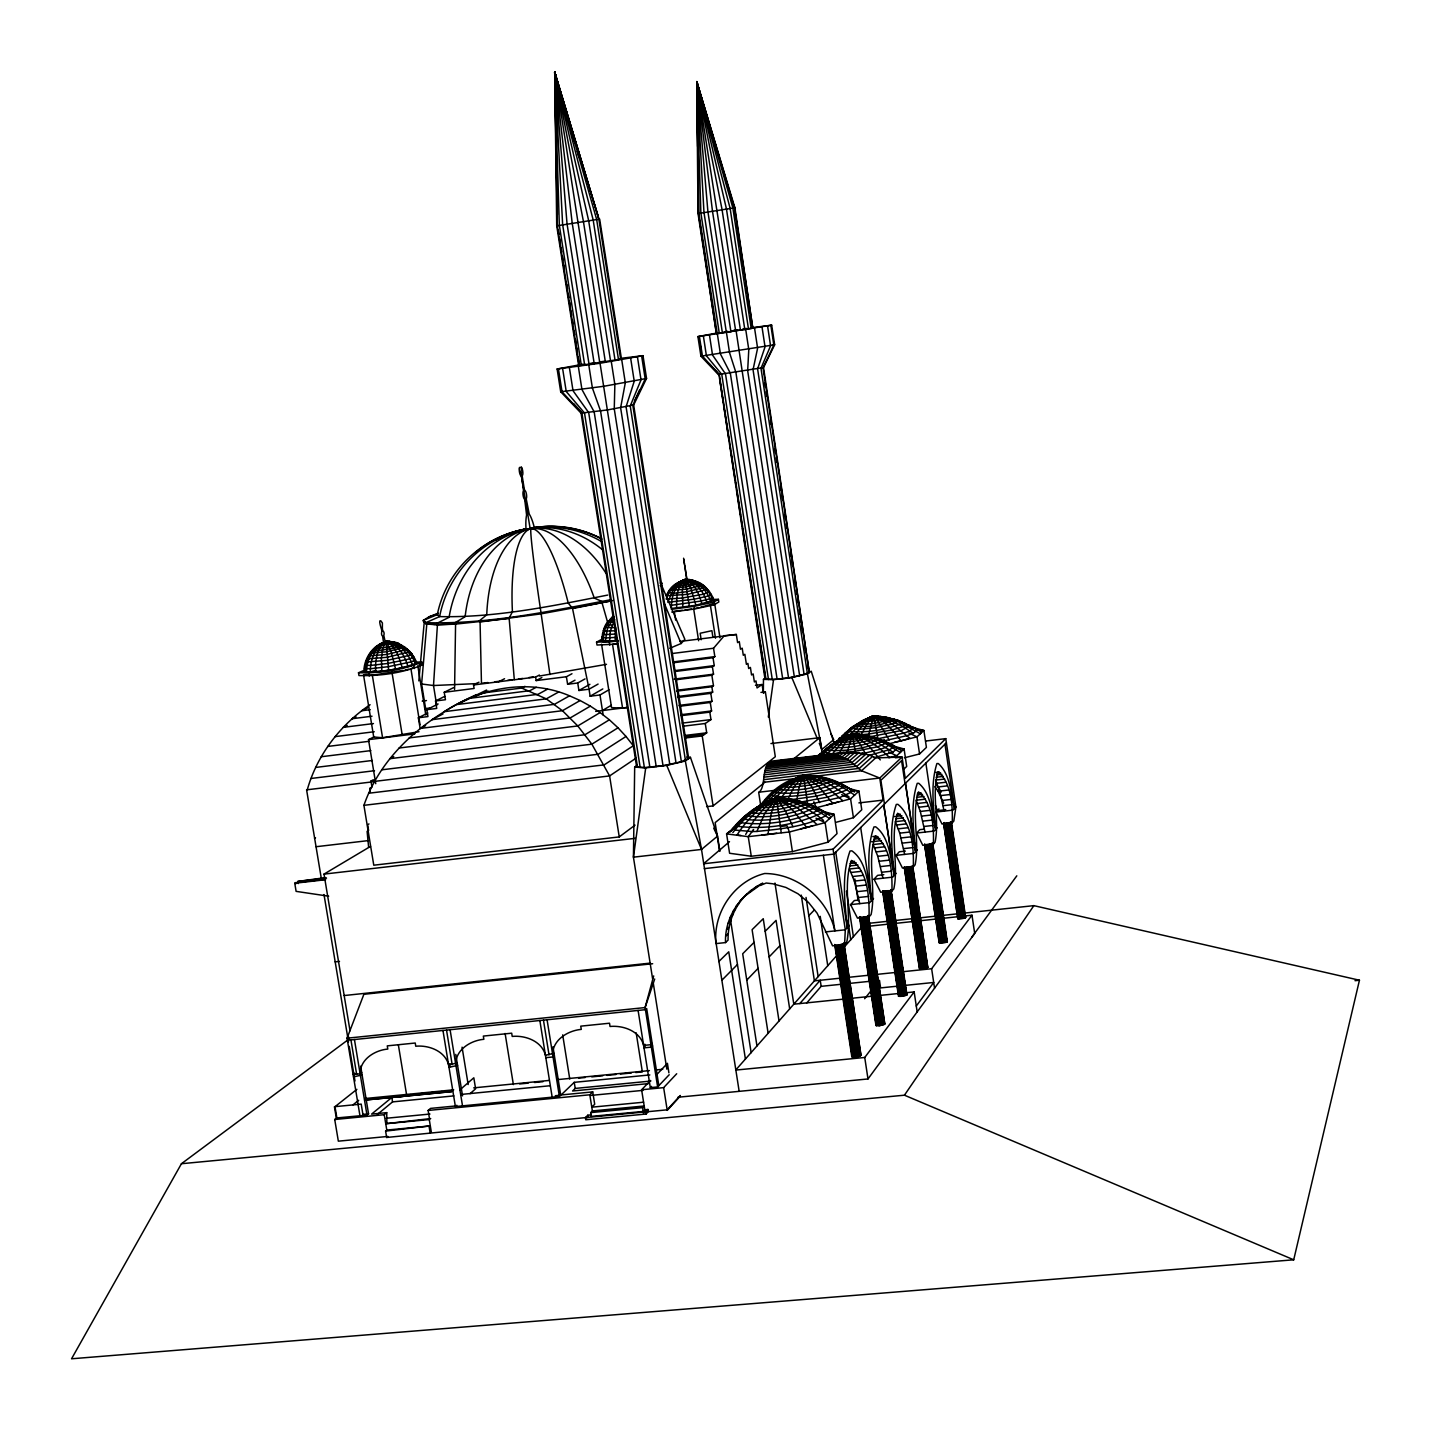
<?xml version="1.0" encoding="UTF-8"?>
<svg xmlns="http://www.w3.org/2000/svg" width="1431" height="1431" viewBox="0 0 1431 1431"><rect width="100%" height="100%" fill="white"/><g stroke="black" fill="none" stroke-linecap="round" stroke-linejoin="round"><path stroke-width="1.5" d="M609.552 641.249L610.322 631.196L614.686 619.444C604.758 618.013 602.469 632.985 601.664 640.587L615.151 640.802L615.634 627.637L604.597 627.529L613.04 616.403L610.214 619.14L612.218 618.12L610.393 620.535L608.05 621.734L613.273 622.109M370.396 672.069C369.967 660.21 374.833 646.812 386.102 641.392C399.625 640.855 412.414 650.336 416.654 663.054C400.269 669.368 381.916 671.89 364.368 671.855L363.957 671.246C363.707 656.006 377.838 638.011 394.205 642.304M763.349 692.604L763.474 679.367L765.46 678.026L764.959 678.777C779.627 680.566 795.368 677.31 809.32 672.516L763.528 367.552L774.654 344.764L771.685 325.177L751.919 327.663M621.34 358.269L643.002 355.675L646.544 378.464L633.647 404.973L688.615 758.126L681.389 761.775L663.018 765.692L644.379 767.553L637.493 767.034L636.545 766.265L637.367 765.227L634.684 767.07L633.432 857.169L652.572 978.625M823.362 855.273L834.881 930.901C827.923 898.847 797.639 873.679 764.709 873.5C734.192 881.102 712.888 912.477 715.983 943.601L725.517 942.582C724.569 917.539 740.507 893.981 762.705 883.177L744.496 896.325M747 893.981C734.55 905.823 727.717 922.995 728.075 940.113L725.517 942.582M605.259 641.356L607.549 628.12L614.31 617.083M366.569 672.123C366.318 659.28 373.831 646.079 386.102 641.392L399.088 644.057L409.892 651.713L386.96 657.312L367.123 658.886L375.226 647.474L382.417 644.254M354.691 1073.268L353.099 1074.502L360.129 1073.787C359.968 1059.369 374.815 1050.211 387.801 1049.066L387.264 1045.864L415.24 1043.02L415.759 1046.222C428.889 1044.988 445.077 1050.998 448.601 1064.932L457.187 1063M455.72 1064.235C455.648 1049.621 470.727 1040.462 483.857 1039.3L483.338 1036.08L511.69 1033.182L512.209 1036.42C525.463 1035.168 541.884 1041.142 545.426 1055.255L553.994 1053.305M760.237 885.485L766.175 883.034L772.847 883.786L785.887 887.435L797.979 893.767L808.551 902.496L817.137 913.228L832.592 945.837L844.558 944.585L845.31 929.792L833.057 849.173L883.088 800.108L879.761 778.035L902.031 757.035L905.233 778.392L945.766 738.646L955.908 806.941L953.833 821.054L952.241 822.861L942.009 824.006L936.017 812.057L938.951 808.873M837.94 740.775L834.255 743.852L851.928 727.109L863.483 720.133L873.93 715.768L872.713 716.788M364.368 671.855L367.123 658.886L374.797 648.118L386.102 641.392L392.72 642.054L380.002 644.039L386.102 641.392L395.958 642.895L377.194 645.81M552.652 1054.522C552.652 1039.747 568 1030.588 581.272 1029.39L580.753 1026.152L609.517 1023.219L610.035 1026.474C623.397 1025.204 640.068 1031.143 643.628 1045.417L650.962 1044.684L652.178 1043.485M858.6 900.081L854.343 900.546L850.569 904.642L857.491 918.13L869.046 916.895C869.404 898.775 868.259 870.96 851.427 860.442C842.251 886.952 852.196 915.285 846.758 942.081L844.558 944.585M602.576 641.142L605.349 627.959L612.629 616.779M615.026 634.058L605.814 634.613L602.451 633.915L603.292 633.146L601.664 640.587M883.786 874.663L877.597 875.361L874.055 879.189L880.727 892.264L891.924 891.03C892.336 873.339 891.191 846.83 875.307 836.044C866.721 861.587 876.362 888.776 871.103 914.57L869.046 916.895M905.358 851.105L899.348 851.767L896.039 855.362L902.46 868.045L913.318 866.846C913.783 849.567 912.62 824.238 897.613 813.237C889.599 837.886 898.918 864.02 893.838 888.866L891.924 891.03M924.14 829.175L919.757 829.658L916.663 833.039L922.852 845.345L933.388 844.165C933.906 827.261 932.708 803.041 918.505 791.88C910.992 815.688 920.026 840.856 915.125 864.807L913.318 866.846M952.241 822.861C952.813 806.315 951.579 783.097 938.128 771.828C931.062 794.867 939.827 819.122 935.069 842.251L933.388 844.165M671.407 605.295C671.801 595.403 675.682 584.331 684.984 579.555C697.72 579.287 709.955 588.069 713.836 600.197L695.895 605.259L671.407 608.461L671.407 605.295L701.083 601.02L709.794 598.838L712.692 597.264L711.672 596.852L713.193 600.895M759.181 792.184C767.052 785.476 760.058 760.594 774.278 761.882M425.866 710.134L421.608 684L426.832 623.791L424.309 621.519L418.818 680.888M415.366 663.912C411.377 651.409 399.374 641.678 386.102 641.392L388.642 669.994M761.775 834.935L767.946 834.416L771.273 813.005L776.729 797.818L775.28 799.035M796.334 802.684L799.249 786.728L803.632 775.119L802.254 776.264M690.44 757.339L685.342 760.988L666.757 765.37L645.703 767.892L633.432 857.169L701.512 849.442L717.539 836.133L690.44 757.339L686.701 757.088M768.322 717.038L773.527 679.689L791.79 677.418L807.442 673.876L811.216 671.175L834.38 744.031M917.665 729.649L894.554 719.417L873.679 715.786L866.989 723.997L861.194 734.765L868.832 734.031L873.679 715.786L897.487 719.99L917.665 729.649L913.282 733.37L907.182 735.606L882.784 741.133M841.16 753.422L847.045 752.867L852.482 733.87L851.23 734.926M943.566 823.219L957.786 918.63L965.728 917.36L963.439 917.021M957.786 918.63L958.698 917.897M924.533 844.308L939.183 942.814L947.376 941.491L945.032 941.115M349.003 1039.085L181.433 1163.725L71.55 1358.788L1293.713 1259.799L1359.45 980.235L1033.862 905.644L962.777 913.264M904.231 866.936L919.4 968.554L927.807 967.445L926.394 966.766M906.61 995.153L890.708 889.635L906.61 995.153L898.525 996.209L899.366 995.117M653.681 975.924L645.095 1007.567L657.634 1086.934L650.318 1087.649L638.101 1010.429M876.219 1024.703L879.385 1025.741L884.805 1023.845L868.42 915.661M852.125 1056.042C851.749 1058.546 859.584 1057.115 860.997 1055.184L843.968 943.244M927.449 967.714L912.245 866.256M654.7 979.019L645.095 1007.567L347.071 1038.19L359.968 1115.804M307.271 789.769C317.092 755.049 340.274 724.784 370.092 704.732M899.044 996.37L882.945 890.815L890.189 890.672L905.984 995.457M876.327 1025.651L859.834 916.591L861.856 917.504L867.293 916.484L883.678 1024.775M753.332 829.926L752.599 831.572L756.91 831.447L764.691 813.577L776.461 797.836C794.438 798.283 812.307 803.739 827.422 813.524M367.892 657.723L365.925 662.016L387.318 660.335L410.894 655.022L412.021 654.271L409.481 651.248L407.62 651.051L409.57 653.556L411.573 653.77L416.654 663.054M605.349 626.867L603.363 630.66L604.168 631.125L615.241 630.785M635.042 825.15L619.247 836.92L373.777 865.2L363.921 805.331C381.88 753.207 427.69 716.537 476.559 694.59M787.515 800.018L793.883 787.229L803.363 775.119C821.215 775.513 838.87 781.272 853.717 791.164M634.452 401.091L639.693 389.751M839.192 753.6L845.238 742.421L852.232 733.888C869.744 734.389 887.023 740.328 901.262 750.524L900.296 752.473L885.36 743.458L873.304 738.485L852.232 733.888L833.325 743.172L817.173 756.462M890.958 746.016L897.613 748.163L892.962 752.134L874.037 757.75M745.694 834.398L753.904 820.482L764.512 807.71L776.461 797.836L780.646 797.961M680.798 582.435C661.301 588.874 693.176 584.564 696.986 582.399C686.218 574.475 671.407 584.76 666.506 595.779L687.488 594.348L707.504 589.393C696.092 574.815 672.803 577.784 666.506 595.779M682.909 582.023L683.535 580.897L680.709 581.469L673.786 588.23L667.812 602.308L694.482 599.142L708.452 595.958L711.243 594.473L710.259 594.062M830.803 816.207L829.461 818.621C813.989 807.281 795.564 799.929 776.461 797.836C758.985 803.846 743.405 815.098 731.867 829.497M412.378 665.004C408.819 653.234 398.838 642.501 386.102 641.392C374.958 645.721 399.589 638.637 385.118 642.68L380.324 643.825M873.661 716.859L865.88 719.238L869.744 717.432L882.14 716.681L874.359 719.06L865.88 719.238L851.356 728.075L858.904 729.327L875.987 727.663L892.479 724.068L898.596 720.687L884.43 716.859L879.797 716.949L881.836 717.7M684.483 564.422L683.589 558.215M851.356 728.075L863.483 720.133L873.679 715.786L877.918 716.144L873.679 715.786L862.106 721.206L874.717 720.956L883.16 719.131L885.771 717.056M836.849 740.739L835.793 742.456L854.092 725.964M839.603 737.734L838.638 739.326L840.23 740.507M897.613 748.163L873.769 737.627L852.232 733.888L833.647 744.692L820.625 756.194L819.176 755.031L820.142 753.511M854.522 792.041C820.875 767.177 784.85 770.987 760.201 805.796L763.349 804.043M829.461 815.348C809.105 802.934 781.541 791.146 759.611 805.581L743.422 817.96L730.15 831.966M816.779 776.461L803.363 775.119L794.76 778.911L803.918 778.893L812.701 776.121L803.363 775.119L790.592 781.093L804.24 781.058L817.316 776.908L803.363 775.119L792.273 779.788L775.047 791.54L758.645 808.104M799.16 776.729C809.213 773.42 822.807 777.981 833.987 781.076L835.257 782.113L834.47 783.473C816.529 791.397 795.672 794.706 776.174 792.613L775.047 791.54L779.537 787.479L788.749 781.702L795.099 779.716M760.684 806.118C767.052 800.823 778.714 795.171 785.852 799.285C779.931 802.29 755.854 805.51 776.461 797.836L790.914 799.679L787.014 801.879L777.248 804.079L767.392 804.955L763.242 804.007L776.461 797.836L795.636 800.716L790.502 803.65L777.588 806.547L764.512 807.71L759.02 806.458L772.561 799.231L776.461 797.836L781.308 798.248M766.05 799.106L764.744 801.056L766.265 802.558L783.419 786.746L803.363 775.119C818.765 774.976 789.053 780.074 803.363 775.119C821.823 777.122 839.657 784.17 854.629 795.135M761.614 804.508L763.045 802.397M181.433 1163.725L904.446 1095.198L1033.862 905.644M819.176 755.031C829.461 746.356 840.677 735.731 854.629 735.087L863.555 724.158L873.679 715.786L898.096 721.653L920.33 733.763L921.188 731.939L915.679 728.397M846.168 736.965L835.221 742.152L822.396 752.062L832.395 753.904L841.714 742.582L852.232 733.888C881.442 735.248 851.356 740.399 842.179 740.095C835.972 737.663 860.943 731.581 854.629 735.087L852.232 733.888C833.092 740.543 854.915 737.591 859.995 735.57C863.716 733.173 840.373 734.765 858.618 735.015M773.33 799.965L768.036 797.729L775.817 791.164L772.525 792.989L771.47 794.563L772.74 795.779L781.791 796.817L791.933 784.582L803.363 775.119L827.744 783.079L848.994 796.817M972.06 936.858L1016.815 875.826M677.918 1097.237L867.991 1078.956L974.708 933.441L971.989 915.214L965.388 915.912M916.287 1006.029L933.71 982.471L904.947 985.404M867.991 1078.956L864.735 1057.473L914.159 991.916L907.558 992.595M934.568 988.177L931.635 968.733L971.989 915.214M753.618 829.551L748.252 836.652L751.275 856.239L792.416 851.624L828.102 842.161L837.028 833.629L834.094 814.328L823.397 811.502M675.45 584.993L669.726 590.359L686.647 589.178L702.782 585.207L700.349 584.868M732.851 832.627C744.138 817.602 759.271 805.492 776.461 797.836L783.812 798.856M864.646 998.731L871.39 990.359M389.894 642L386.102 641.392L382.9 647.653L381.397 658.117L381.827 670.96M774.314 798.82L789.053 784.456L803.363 775.119L823.737 784.582L842.716 800.609M672.194 653.52L713.532 648.243L724.247 635.74L736.339 634.47L737.591 642.626L739.29 641.589L740.453 649.245L742.206 648.154L743.297 655.291L744.853 654.289L746.41 664.36L747.894 663.394L748.681 668.545L750.399 667.418L751.561 674.985L753.153 673.929L754.387 681.979L755.979 680.906L757.053 687.953L762.097 684.501L763.421 693.194L765.37 691.853L775.316 756.731L713.085 805.903L706.592 806.655M806.583 1003.113L821.161 986.335L842.752 984.117M799.804 1003.578L820.231 980.253L821.161 986.335M835.776 956.623L735.677 1070.084L864.735 1057.473M843.682 947.68L861.945 926.966M849.263 925.392L845.31 929.792L825.383 931.921M873.518 898.453L869.833 902.55L850.569 904.642M896.164 873.304L892.711 877.131L874.055 879.189M917.36 849.764L914.123 853.341L896.039 855.362M937.233 827.69L934.193 831.053L916.663 833.039M955.908 806.941L953.064 810.107L936.017 812.057M669.78 648.279L681.12 643.521L684.894 639.371L661.301 584.599L660.156 585.619M945.605 809.499L944.138 811.127L939.63 791.057L935.641 780.092L944.621 779.054M591.271 1114.874L587.801 1115.214L585.422 1117.611L585.762 1119.757L646.079 1114.034L648.315 1111.637L667.15 1109.83L680.315 1095.466M667.24 1110.384L680.351 1096.039M827.1 753.726L838.977 742.51L852.232 733.888L875.2 741.186L892.962 752.134M585.422 1117.611L645.739 1111.851L647.975 1109.472L648.315 1111.637M645.131 1111.941L641.607 1089.76L663.644 1087.632L676.702 1073.751M590.735 1112.602L642.608 1107.648L644.183 1105.984L592.398 1110.939L590.735 1112.602L591.343 1116.377L643.217 1111.44L644.773 1109.776L647.975 1109.472M657.634 1086.934L669.207 1074.735M943.709 803.167L937.842 790.878L939.469 789.161L935.57 783.562M650.318 1087.649L651.516 1086.379M641.607 1089.76L650.55 1080.477M657.044 1074.305L667.418 1063.34L668.903 1072.839M746.767 980.11L758.09 968.358M769.127 956.91L779.949 945.676M808.819 915.697L814.4 909.919M849.138 736.321L852.232 733.888L854.45 734.64M721.868 980.217L737.448 964.512M652.572 1045.918L651.355 1047.134L644.022 1047.868L645.238 1046.651M754.065 942.385L742.689 953.762L756.963 1045.936M765.174 931.277L776.067 920.383L789.679 1008.873M643.628 1045.417L644.862 1044.201M430.695 1118.559L385.744 1123.729L429.622 1119.507L428.137 1110.456L589.805 1094.787L592.738 1091.889L594.706 1104.249L591.79 1107.183L643.574 1102.21M946.374 742.814L833.808 854.11L704.302 868.635M718.773 961.596L728.755 951.812L745.408 1059.029M650.801 1081.067L575.226 1088.419L572.579 1090.994L648.511 1083.607M442.966 1030.463L455.398 1106.557L559.396 1096.468L560.719 1095.198L552.956 1046.794M649.835 1074.931L574.242 1082.337L561.095 1094.965L592.738 1091.889M725.714 936.071L728.272 933.62M836.437 822.181L853.431 817.727L861.766 809.767L858.94 791.128L848.619 788.374M904.356 757.804L919.561 753.958L926.412 747.411L923.889 730.472L914.552 727.95M903.784 769.216L906.699 766.444L904.088 748.985L894.447 746.374M726.572 929.649L729.13 927.216M898.239 720.866L902.567 722.154L901.995 723.263C885.592 730.168 866.882 732.833 849.155 731.527L847.975 730.686L851.159 728.218L841.625 736.303L843.074 737.376L852.375 728.808L866.238 719.471L873.679 715.786L877.829 716.305M728.057 923.371L730.615 920.956M730.186 917.307L732.726 914.91M668.51 592.47L673.697 593.275L687.059 591.683L705.25 587.175L702.496 586.782M732.922 911.511L735.462 909.132M754.602 888.544L757.088 886.236M736.232 906.038L738.772 903.677M740.113 900.975L742.635 898.614M749.343 892.175L751.83 889.849M888.884 757.732L896.754 755.747L904.088 748.985L898.078 748.502M554.387 1055.72L553.046 1056.954L545.819 1057.67M895.412 757.822L902.031 757.035L875.665 757.929L861.534 770.772L813.577 776.425M660.997 585.494L661.945 583.222L660.246 583.097M875.665 757.929L872.588 756.427L859.351 768.375L763.653 779.68M602.773 636.437L601.879 637.224L605.385 637.976L614.99 637.421M660.8 584.259L661.945 583.222M872.588 756.427L869.368 755.139L857.08 766.157L763.921 777.176M385.601 1131.098L430.32 1125.911L386.799 1130.079L385.601 1131.098L386.656 1137.466L588.141 1117.361L587.801 1115.214M869.368 755.139L862.499 753.243L852.321 762.24L764.637 772.633M606.851 623.952L606.851 624.918L612.057 624.971M455.398 1106.557L456.847 1105.269M470.066 1093.66L475.611 1088.794L473.822 1077.793L459.727 1090.011M428.137 1110.456L430.516 1108.399L456.131 1105.913M862.499 753.243L843.771 752.456L839.908 753.01L837.189 755.335L768.018 763.582M386.656 1137.466L387.855 1136.447L338.342 1141.169L334.729 1119.507L336.857 1117.79L334.997 1106.682L356.874 1089.349M768.554 762.991L835.275 755.031L839.908 753.01M729.506 841.661L703.551 863.769L833.057 849.173M457.58 1065.397L448.994 1067.347L450.461 1066.113M448.601 1064.932L450.067 1063.716M386.853 1122.78L386.728 1112.638L371.595 1114.105L391.826 1097.47L451.928 1091.567L364.601 1100.081L403.685 1096.289M386.728 1112.638L384.241 1114.695L334.729 1119.507M819.283 743.333L821.859 749.522L833.718 739.666L830.91 733.781M736.679 825.508L726.59 833.897L729.595 853.27L751.275 856.239M760.201 805.796L763.188 803.31M377.39 1114.427L392.559 1101.888L453.86 1095.896M363.08 1115.393L361.202 1104.106L334.425 1106.718L336.303 1117.987L366.998 1115.125L368.554 1113.837L360.648 1066.149M764.905 782.238L715.142 822.628L719.435 850.211M794.062 758.573L819.802 737.68L822.145 753.082M353.046 1104.804L358.698 1100.278M380.378 644.719L386.102 641.392C397.8 643.878 404.758 655.523 407.853 666.238M871.568 717.235L873.679 715.786L888.687 719.757L903.122 726.554L913.282 733.37M362.097 1074.949L353.511 1076.881M360.129 1073.787L361.703 1072.57M383.544 642.984L386.102 641.392C395.815 646.186 399.374 657.831 402.111 667.544M678.974 582.828C692.765 575.53 694.983 582.739 679.421 582.167C669.475 587.175 704.499 579.984 689.688 581.04L691.227 582.167M348.663 1037.01L347.071 1038.19L363.885 994.295L652.661 963.725M387.246 641.607C376.747 645.56 375.119 661.372 375.602 671.676M684.912 738.038L702.227 735.945L706.699 732.815L705.268 723.496L710.974 719.578L709.812 712.137L711.583 710.939L710.259 702.478L712.03 701.297L710.796 693.355L712.674 692.121L711.851 686.755L713.461 685.699L711.851 675.235L713.532 674.18L712.388 666.774L714.248 665.612L713.032 657.723L714.838 656.614L713.532 648.243M951.49 822.145L944.961 823.505L959.181 918.988M735.963 827.368L726.59 833.897L748.252 836.652L789.411 831.966L825.132 822.646L834.094 814.328L825.526 813.38M823.54 820.446C810.053 809.159 793.811 801.002 776.461 797.836L774.314 799.249L783.294 798.23L793.024 799.643L803.882 802.433L804.955 803.417L804.186 804.687C788.123 811.86 769.395 814.937 751.919 812.862L750.971 811.86L751.847 810.572L761.399 804.598M682.086 581.165L684.984 579.555C696.593 579.752 707.469 587.354 712.048 597.943M378.768 645.148L385.565 641.875M636.276 758.001L609.606 775.924L363.921 805.331M684.215 580.074L689.402 580.11M368.679 793.239L604.222 764.852L633.307 745.748L626.009 736.464L598.283 754.244L374.636 781.38M365.334 670.37L363.957 671.246A27.01 2.558 -9.3 0 0 378.446 671.694L385.1 670.835A27.01 2.558 -9.3 0 0 410.393 665.898A27.01 2.558 -9.3 0 0 415.366 662.553M365.477 667.096L364.547 668.527L370.414 668.724L388.159 666.703L411.252 661.855L415.419 659.977L414.149 659.315M365.96 663.877L365.066 665.236L370.701 665.415L387.712 663.465L409.874 658.832L413.863 657.026L412.665 656.418M626.009 736.464L618.013 727.789L591.862 744.174L381.719 769.824M438.172 613.201L428.835 616.922L423.272 620.41L423.469 621.644L426.009 623.934L436.688 624.81L454.951 624.166L509.168 618.46L514.301 679.618M369.305 654.861L368.608 655.917L386.656 654.468L407.513 649.388L403.077 646.812L404.884 647.331L386.388 651.821L370.414 653.108L371.023 652.178M618.013 727.789L609.356 719.793L585.011 734.711L389.894 758.68L393.74 756.641M680.047 582.202L684.984 579.555C697.291 580.378 707.433 590.341 710.867 601.825M680.709 581.469L684.984 579.555C696.486 581.451 704.034 592.362 707.021 602.916M602.451 710.545L611.395 705.179M609.356 719.793L600.108 712.566L577.784 725.946L399.07 748.019M862.66 721.063L873.679 715.786L889.724 717.861L890.118 718.97C880.315 722.744 868.724 725.338 858.421 723.335L865.88 720.204M350.023 1030.803L324.014 874.108L370.54 846.383M889.456 757.339L877.722 746.803L865.165 738.915L852.232 733.888L848.172 735.57L855.273 734.031L868.814 735.981L869.154 737.198L865.165 738.915L853.627 741.437L841.714 742.582L836.491 741.669L850.121 735.319M791.504 780.7L797.264 777.534M671.765 612.039L694.429 609.034L713.962 604.866L718.809 602.004L718.398 599.339L711.493 599.41M328.683 896.2L296.11 891.37L294.75 883.249L295.823 882.605L324.533 879.332M298.31 883.571A3.381 1.216 83.9 0 0 297.809 881.442L325.678 877.579M700.564 607.263L712.101 604.168M712.727 603.793L714.552 602.737L719.972 637.815M600.108 712.566L590.341 706.127L570.236 717.915L409.177 737.913M671.336 609.356L693.999 606.35L713.55 602.183L718.398 599.339M475.682 552.491A109.06 104.034 63.4 0 1 529.899 528.701L532.171 528.361A109.167 108.559 6.4 0 1 601.503 538.628M598.104 684.072L589.035 689.205L590.144 696.217L600 694.983L608.962 689.778M590.144 696.217L602.809 688.919M590.341 706.127L580.127 700.528L562.437 710.706L420.142 728.451L418.335 717.79L427.797 712.978M368.965 823.934L367.642 824.703L368.59 830.499L367.105 831.375L368.643 847.385M580.127 700.528L569.538 695.806L554.423 704.338L431.894 719.686L443.091 713.908M585.046 678.902L577.73 682.981L578.911 690.493L589.894 684.304M314.534 838.405L315.536 837.851M742.17 820.196L736.464 824.667L737.949 826.313C765.818 829.837 795.869 824.864 821.43 813.237L822.592 811.18L816.296 808.587M737.895 824.238L733.227 828.263L734.819 830.052L752.259 831.572M745.05 817.173L739.863 821.233L741.222 822.718C766.622 825.884 793.955 821.358 817.244 810.822L818.335 808.944L812.611 806.601M816.958 824.471L797.407 807.746L776.461 797.836C760.201 806.422 746.678 819.713 736.929 835.203L740.972 835.471M617.977 644.075L596.995 645.023L596.548 642.161L602.505 638.888M558.645 692.014L546.284 698.847L444.308 711.672C480.852 687.721 528.415 678.24 569.538 695.806M909.937 738.36L892.479 724.068L873.679 715.786L860.872 724.104L849.406 734.944L844.737 733.423L848.333 730.633M571.971 673.733L566.408 676.738L567.606 684.251L575.012 680.172M788.749 781.702L786.531 783.455L791.933 784.582L804.598 783.419L817.029 780.646L821.895 777.909L819.301 776.926M547.536 689.152L538.074 694.303L457.33 704.481L486.594 690.046M829.104 746.624L825.741 749.236L826.903 750.148C845.166 751.686 864.539 748.842 881.407 741.616L882.033 740.435L880.763 739.559M370.343 791.915L369.753 788.284L371.971 787.068L370.969 781.04L373.33 779.77M536.267 687.256L529.864 690.69L470.817 698.167L488.06 691.012M484.715 692.747L521.707 688.043L524.962 686.325M539.398 675.038L535.588 677.06L536.142 680.584L541.866 677.561M420.142 728.451L425.615 725.624M498.65 681.764L504.553 678.723M848.136 735.749L852.232 733.888L859.333 742.832L865.111 753.064L880.745 749.2L886.075 747.25L890.01 743.959L884.465 742.17M375.745 783.705L368.518 739.648L374.439 736.643M418.335 717.79L427.941 716.573L426.814 709.669L436.723 708.417L435.525 700.975L445.452 699.723L444.236 692.282L474.108 688.472L473.536 684.966L478.974 682.211M426.814 709.669L438.119 703.963M435.525 700.975L444.862 696.289M763.528 367.552L718.362 374.564L700.94 356.194L697.917 336.607L715.357 333.334M444.236 692.282L453.52 687.667M791.003 780.485L800.287 776.228M347.232 725.428L343.225 727.359L373.455 723.567M355.997 716.842L352.098 718.72L372.006 716.216M367.552 707.934L361.649 710.76L370.253 709.669M855.344 1057.187L838.28 945.122L843.449 943.816L860.496 1055.828M363.116 670.763L358.501 672.749L358.948 675.539C380.27 676.148 402.54 672.999 422.342 664.986L421.877 662.177L415.831 661.945M413.953 667.436L410.93 668.778L420.034 724.784M358.501 672.749C379.823 673.321 402.075 670.173 421.877 662.177M633.647 404.973L607.406 409.946L581.075 413.13L560.702 391.772L557.124 369.001L582.954 364.19M925.177 844.773L932.314 843.628M889.17 740.006L876.452 718.702L873.679 715.786L869.833 717.253L873.679 715.786L883.07 721.474L892.318 729.899L901.101 740.811L908.184 738.843M772.132 799.875L776.461 797.836L786.746 804.705L794.402 811.914L806.601 827.476L800.501 828.871M543.279 527.127A109.024 57.097 84.3 0 0 531.616 528.379L529.846 528.719A109.185 108.559 7.2 0 0 437.296 614.65L423.272 620.41L425.794 622.682C488.078 624.453 549.969 611.216 610.93 599.696M521.099 472.874L521.653 472.552A3.291 0.948 81.8 0 0 521.886 469.923A3.291 0.948 81.8 0 0 521.099 466.9A4.454 1.288 81.8 0 1 522.816 471.98L522.87 473.089A4.454 1.288 81.8 0 1 522.136 475.629L524.014 487.399A3.363 0.966 81.8 0 0 524.909 490.529A4.311 1.234 81.9 0 1 526.483 494.339A4.311 1.234 81.9 0 1 526.214 498.793L529.22 514.015A26.008 7.495 82.1 0 1 534.192 527.198L526.107 530.275A25.865 7.423 82.1 0 1 526.59 514.981L524.694 499.33A4.311 1.234 81.9 0 1 523.12 495.502A4.311 1.234 81.9 0 1 523.37 491.048A3.381 0.966 81.8 0 0 523.227 487.667L521.367 475.879A4.454 1.288 81.8 0 1 519.936 474.019L519.65 472.999A4.454 1.288 81.8 0 1 519.668 467.347A3.291 0.948 81.8 0 0 519.864 470.566A3.291 0.948 81.8 0 0 520.884 472.802L530.168 528.719A109.185 79.295 86.6 0 0 465.147 616.707L454.736 622.914L454.951 624.166M752.813 328.182L734.89 207.799L696.772 81.656L698.024 213.487L716.43 333.745L752.813 328.182L734.497 207.781L696.772 81.656L697.613 146.463M646.544 378.464L603.632 386.316L560.702 391.772L562.294 391.235M701.923 355.818L700.94 356.194L774.654 344.764L772.937 344.799M673.518 587.032L671.747 587.926L686.272 586.907L699.544 583.276M761.453 805.438L755.675 807.996L755.747 809.91C770.433 811.627 786.174 809.034 799.679 803.024L799.446 801.145L788.66 800.591M754.495 809.105L758.716 807.531M697.917 336.607L771.685 325.177M788.749 782.578L782.578 785.977L785.691 787.229L793.883 787.229L810.662 784.939L820.392 782.524L826.403 779.108L823.183 777.892M716.43 333.745L698.471 213.487L697.899 168.804M381.719 671.3L380.825 671.425M835.811 742.975L829.855 745.533L830.213 747.34C846.025 748.663 862.768 746.195 877.382 739.97L876.845 738.181M838.333 741.043L832.788 744.031L839.264 745.175L854.021 743.762L868.367 740.632L873.769 737.627L864.252 735.606M860.103 722.798L854.826 725.642C867.597 728.129 881.997 724.909 894.125 720.222L893.642 718.827L888.079 718.434M428.835 616.922L438.208 613.756M557.124 369.001L600.036 363.259L643.002 355.675M599.017 219.319L554.709 72.212L556.713 225.758L578.661 365.656L621.465 359.02L599.661 219.104L557.589 225.722M919.614 968.751L904.392 867.329L911.619 866.524L926.841 968.018M578.661 365.656L585.207 364.315M806.637 827.476L812.826 825.669M838.763 801.754L832.806 803.453L818.425 786.066L803.363 775.119L807.782 804.723L839.711 797.532L850.801 792.452L851.91 790.377L849.978 788.785M680.852 581.433L679.349 581.916L684.984 579.555L686.647 580.396M840.963 739.255L844.272 738.36M888.436 743.959L917.003 736.84L923.889 730.472L918.022 730.078M756.91 831.447C780.092 829.014 804.616 827.011 825.508 815.849L826.76 813.613L821.537 811.144M826.903 804.794L832.77 803.471M588.749 687.542L572.543 608.586L612.79 600.501M530.418 528.701A109.221 57.312 84.3 0 0 486.755 614.811L479.403 620.786L479.6 622.056L540.793 613.899L611.126 600.966M607.781 595.063C552.455 605.957 496.235 617.834 439.621 616.6L425.794 622.682L426.009 623.934M894.769 742.206L901.083 740.811M868.42 755.586L889.563 749.611L893.016 747.644L893.856 745.98L892.05 744.746M403.148 670.388L372.328 675.199L363.51 674.788L373.724 737.001L382.578 737.752L418.997 731.706M695.394 608.372L698.847 607.638M372.561 671.318L376.425 670.513M405.098 669.976L408.98 669.171M606.494 664.324L539.451 676.04M847.045 752.867L877.722 746.803L885.36 743.458L886.057 742.117L884.608 741.097M861.426 753.708L865.111 753.064M589.661 363.563L594.831 362.723M724.05 331.92L727.824 331.33M600.09 361.882L604.007 361.292M733.459 330.436L737.251 329.863M733.906 330.704L737.072 330.203M742.957 328.987L746.535 328.45M518.487 679.027L522.691 678.437M528.969 677.543L533.173 676.935M743.351 329.273L747.107 328.736M873.661 716.233L874.717 716.09M868.832 734.031L892.318 729.899L903.122 726.554L906.467 723.764L901.548 722.315M870.227 736.75L901.458 730.525L910.295 725.571L904.803 723.925M800.698 802.093L828.138 797.013L846.848 789.948L847.903 788.034L841.661 785.673M768 834.398L776.8 833.218M682.265 610.25L674.269 611.323L675.647 620.142M685.163 609.874L691.549 609.034M596.548 642.161L617.53 641.213M616.797 643.789L612.54 644.344L622.557 708.059L626.671 707.54M679.975 641.446L736.339 634.47M473.536 684.966L535.588 677.06M673.5 661.873L714.838 656.614M673.786 662.714L713.032 657.723M536.142 680.584L566.408 676.738M422.181 701.118L426.474 700.564M567.606 684.251L577.73 682.981M675.021 670.584L714.248 665.612M675.253 671.479L712.388 666.774M424.918 708.667L429.228 708.112M578.911 690.493L589.035 689.205M674.216 679.117L713.532 674.18M676.845 679.653L711.851 675.235M678.455 690.082L713.461 685.699M676.774 691.155L711.851 686.755M335.069 736.625L374.242 731.742M755.461 685.324L762.097 684.501M677.614 696.503L712.674 692.121M677.847 697.469L710.796 693.355M368.518 739.648L414.829 733.888M595.69 711.386L626.563 707.54M760.952 692.389L765.37 691.853M327.717 746.445L369.037 741.312M679.081 705.394L712.03 701.297M679.457 706.288L710.259 702.478M321.206 756.749L370.844 750.613M680.78 714.731L711.583 710.939M681.156 715.661L709.812 712.137M315.607 767.445L372.382 760.469M682.319 723.102L710.974 719.578M683.088 726.215L705.268 723.496M310.938 778.482L374.493 770.719M684.537 735.516L706.699 732.815M685.038 736.732L704.463 734.371M370.969 781.04L375.137 780.539M372.883 781.809L306.592 789.84L321.456 879.314M770.951 743.565L819.802 737.68M925.893 741.008L945.766 738.646M770.969 761.22L843.771 752.456L839.729 755.944L767.338 764.565M779.931 760.594L788.588 759.575M792.917 759.056L812.432 756.731M816.761 756.212L836.259 753.887M840.605 753.368L851.445 752.08L844.809 757.822L766.104 767.177M832.198 754.781L769.467 762.258L847.617 752.151L842.269 756.766L766.694 765.764M796.137 759.271L800.519 758.752M820.213 756.409L824.578 755.872M844.272 753.529L855.201 752.223L847.349 759.092L765.567 768.805M852.286 753.404L858.886 752.617L849.853 760.559L765.066 770.629M861.641 754.602L865.988 754.083L854.736 764.1L764.243 774.815M750.22 328.325L753.171 328.039M763.456 782.328L798.319 778.231M776.729 790.127L758.663 792.237L760.684 805.367M835.919 783.186L879.761 778.035L861.534 770.772L847.349 759.092L835.275 755.031M935.731 772.472L939.344 772.042M937.019 773.312L940.614 772.883M316.054 846.723L368 840.641M936.536 774.994L941.938 774.35M936.089 777.248L943.279 776.407M937.001 783.258L945.963 782.22M938.325 786.925L947.286 785.887M917.432 793.329L921.153 792.899M939.63 791.057L948.556 790.019M916.985 795.028L922.548 794.384M858.868 802.916L883.088 800.108M916.555 797.335L923.961 796.477M940.865 795.582L949.79 794.563M925.374 799.16L916.126 800.233L920.312 811.449L925.016 832.091M942.045 800.484L950.971 799.446M917.557 803.471L926.787 802.397M324.014 874.108L635.328 838.316M918.952 807.227L928.164 806.154M943.136 805.689L952.062 804.651M297.809 881.442L326.483 878.169M780.718 826.456L786.996 825.741L789.411 831.966L792.416 851.624M920.312 811.449L929.506 810.393M294.75 883.249L325.678 879.707M896.593 814.65L900.421 814.221M945.48 809.713L937.323 810.644L935.48 805.295M894.25 816.582L901.888 815.706M895.752 818.711L903.372 817.834M921.6 816.117L930.794 815.062M904.875 820.571L895.359 821.662L899.741 833.164L904.66 854.414M922.834 821.144L932.028 820.088M896.843 824.971L906.36 823.898M898.31 828.817L907.809 827.744M923.961 826.492L933.155 825.437M488.025 682.551L481.46 683.285L480.065 621.913M494.589 681.818L501.154 681.084M507.737 680.351L512.101 679.868M899.741 833.164L909.222 832.091M872.803 836.598L876.774 836.151M874.341 837.421L878.276 836.974M873.93 839.138L879.85 838.477M901.101 837.958L910.581 836.885M871.586 841.75L881.424 840.641M882.999 843.431L873.178 844.54L877.793 856.328L882.945 878.205M902.371 843.127L911.851 842.072M874.752 847.921L884.573 846.812M903.569 848.637L913.032 847.581M876.309 851.874L886.111 850.765M877.793 856.328L887.596 855.237M850.533 861.766L854.611 861.319M850.157 863.501L856.257 862.821M879.224 861.247L889.009 860.174M849.799 865.916L857.938 865.004M859.62 867.866L849.459 868.993L854.343 881.102L859.745 903.641M880.566 866.578L890.35 865.505M851.141 872.463L861.265 871.336M881.818 872.248L891.585 871.175M852.769 876.505L862.893 875.396M854.343 881.102L864.449 879.976M855.845 886.165L865.952 885.056M857.258 891.656L867.347 890.547M858.564 897.505L868.653 896.396M335.176 961.865L339.505 961.399M869.476 923.245L887.238 921.349M896.128 920.401L911.672 918.738M918.344 918.022L936.107 916.108M942.779 915.393L958.323 913.729M868.545 926.268L888.347 924.14M894.965 923.442L914.767 921.314M919.167 920.848L936.786 918.97M943.387 918.273L958.788 916.609M531.616 528.379L532.028 528.343A109.024 79.063 86.6 0 1 554.119 527.163M344.173 995.547L650.425 963.099M839.89 978.214L814.4 980.861L801.271 895.108M848.637 977.319L868.295 975.28M877.024 974.368L894.5 972.561M903.247 971.667L931.635 968.733M618.675 359.235L621.465 359.02M849.227 983.437L868.671 981.433M347.411 1040.265L645.435 1009.678L646.669 1008.515L658.832 1085.664M898.31 986.084L880.62 987.909L879.475 980.324M843.789 999.088L793.811 1004.186L774.958 883.052M852.572 998.194L872.373 996.173M878.974 995.511L898.757 993.49M1354.996 980.682L1359.45 980.235M364.726 1098.561L453.699 1089.814M473.715 1087.864L549.325 1080.423M558.215 1079.546L649.406 1070.603M656.078 1069.941L662.75 1069.279M411.073 1094.626L406.637 1095.055L398.337 1044.737M417.745 1093.964L426.635 1093.087M431.089 1092.658L442.197 1091.567M446.651 1091.138L453.323 1090.476M519.721 1083.947L528.182 1083.124M534.514 1082.498L542.975 1081.675M578.553 1078.169L585.154 1077.525M591.754 1076.881L602.755 1075.79M607.155 1075.361L615.956 1074.502M620.356 1074.073L631.357 1072.982M635.758 1072.552L642.358 1071.908L636.169 1032.824M460.657 1094.482L550.327 1085.718M363.295 1114.355L368.554 1113.837M555.317 1095.717L558.913 1095.359M590.914 1095.413L642.984 1090.368M386.102 1118.273L429.944 1114.051M791.236 799.679L816.636 796.083L833.504 791.826L842.805 787.605L843.789 785.869L842.179 784.546M391.772 642.805L393.614 642.644M477.221 683.589L433.504 685.521L421.608 684M832.395 753.904L836.044 753.743M781.791 796.817C801.02 795.761 821.215 794.08 838.691 785.458L839.568 783.902L838.119 782.721M391.146 641.893C417.78 644.2 366.765 650.604 376.639 646.991L374.725 649.119C363.134 653.591 407.781 646.901 400.519 645.095M601.789 539.129A109.06 105.733 -77.1 0 0 532.135 528.343L531.813 528.468A109.185 74.645 75.9 0 1 606.118 573.473M879.493 716.287L880.87 716.305M698.471 213.487L734.89 207.799L732.135 201.574M874.52 738.951L877.65 739.022M763.474 679.367L773.527 679.689M687.703 579.644L682.015 580.664L684.984 579.555C694.965 583.311 699.294 594.581 701.905 604.079M622.557 708.059L611.556 707.63L601.575 644.236M419.194 664.843L422.342 664.986M822.736 778.875L827.011 779.054M827.494 780.289L830.785 780.432M796.673 801.593L801.056 801.807M801.61 803.024L808.247 803.918L809.499 805.063L808.622 806.529C790.091 814.847 768.411 818.425 748.216 815.992L747.125 814.829L751.221 811.627L744.603 816.26L743.422 817.96L744.657 819.283C767.481 822.074 792.023 818.013 812.969 808.587L813.953 806.905L812.54 805.617M634.684 767.07L645.703 767.892M426.832 623.791L435.328 624.471M850.569 790.306L858.94 791.128L850.586 798.874L816.278 807.728L813.863 801.789M905.537 994.116L907.039 994.581M883.285 1023.344L884.805 1023.845M907.987 725.714L914.015 727.52L909.973 730.937L904.356 732.976L877.972 738.754L873.679 715.786M790.055 799.482L793.4 800.43M816.403 776.818L819.587 777.749M870.603 736.607L874.162 737.734M521.707 688.043L546.284 698.847L562.437 710.706L577.784 725.946L591.862 744.174L609.606 775.924L619.247 836.92M804.616 775.369L807.12 776.496M712.781 599.768L713.836 600.197M532.135 528.343L532.171 528.361A109.132 104.159 63.4 0 1 601.771 541.687M904.446 1095.198L1293.713 1259.799M908.882 733.083L917.003 736.84L919.561 753.958M888.418 751.847L896.754 755.747M841.732 794.634L850.586 798.874L853.431 817.727M816.01 818.21L825.132 822.646L828.102 842.161M691.567 580.879L693.677 581.952M695.591 581.862L698.042 583.222M854.629 735.087L868.957 746.141L880.28 759.897M687.578 757.375L688.615 758.126M829.783 779.609L830.874 780.521L830.177 781.702C814.633 788.535 796.62 791.379 779.734 789.59L778.75 788.678M437.296 614.65L439.621 616.6A109.132 105.858 -76.9 0 1 529.881 528.737L529.989 528.737A109.15 95.859 -89.1 0 0 449.084 617.316L436.491 623.558L436.688 624.81M709.007 363.528L718.934 374.296L764.959 678.777M573.563 403.524L582.006 412.754L581.075 413.13L636.545 766.265M803.363 775.119L812.146 787.479L819.587 802.612M386.102 641.392L390.949 651.051L395.564 668.814M781.219 832.627L776.461 797.836L785.351 810.805L792.917 826.617M706.646 589.053L709.508 591.826L703.48 594.187L682.176 598.033L666.184 599.106C669.01 590.162 676.058 582.614 684.984 579.555L690.923 588.463L695.895 605.259M934.908 786.674L937.842 790.878M939.469 789.161L941.115 792.148M713.711 828.173L717.539 836.133L719.9 851.373M883.964 739.272L885.539 742.743M663.59 601.736L681.12 643.521M791.79 677.418L817.566 739.219M666.757 765.37L701.512 849.442L739.165 1091.352M685.968 573.885L683.785 559.396M598.373 217.19L554.709 72.212L557.303 225.561L579.287 365.674M730.865 197.299L696.772 81.656L698.847 213.273L717.271 333.691M776.461 797.836L776.711 798.82M566.336 112.834L554.709 72.212L555.961 138.95M567.552 117.109L570.611 127.788M573.062 136.339L574.904 142.76M577.355 151.31L579.197 157.732M602.057 602.898L608.086 623.952M708.112 122.476L696.772 81.656L697.63 115.124M709.293 126.769L712.28 137.501M686.147 574.171L686.826 579.644L684.984 566.891M684.751 565.495L684.823 566.676M562.025 100.116L554.709 72.212L559.324 225.15L581.344 365.46M702.21 103.229L696.772 81.656L700.868 212.897L719.31 333.459M559.199 91.62L554.709 72.212L555.979 109.972M699.634 94.661L696.772 81.656L697.613 99.455M557.679 87.398L554.709 72.212L562.633 224.542L584.671 365.048M852.232 733.888L855.398 751.722M807.442 673.876L821.859 749.522M871.712 900.475C867.204 883.947 866.953 861.426 851.839 850.819L850.014 851.051C841.249 875.468 844.827 902.389 847.224 927.664L835.74 852.178M698.382 90.386L696.772 81.656L703.963 212.36L722.422 333.047M685.342 760.988L701.512 849.442M935.749 829.336C931.76 814.006 931.527 794.169 918.738 783.294L917.235 783.347C910.098 805.295 913.55 829.104 915.679 851.624L905.447 783.276L915.768 851.517C911.619 835.811 911.386 815.169 897.899 804.329L896.289 804.437C888.651 827.154 892.175 851.91 894.375 875.289L883.75 804.723L894.464 875.182C890.154 859.083 889.921 837.529 875.647 826.796L873.93 826.957C865.755 850.497 869.315 876.291 871.604 900.582L860.675 827.529M391.826 1097.47L392.559 1101.888M384.241 1114.695L386.799 1130.079M354.441 1039.55L366.998 1115.125M350.935 1039.908L356.623 1074.144M323.996 894.518L348.502 1042.018M349.218 1046.347L354.977 1081.013M391.808 670.298L392.273 673.125M392.04 672.713L402.272 735.355M450.085 1029.73L462.517 1105.859M446.526 1030.087L452.16 1064.592M372.328 675.199L382.578 737.752M368.769 673.214L369.234 676.04M429.264 1119.525L431.357 1132.297M429.157 1126.93L430.212 1133.316M454.575 689.492L455.577 624.023L437.439 624.649L433.504 685.521L436.705 705.304M505.107 1033.468L513.371 1084.573M417.798 665.737L425.812 715.017M413.881 665.701L414.328 668.527M462.07 1047.17L468.17 1084.555M455.774 1054.397L462.553 1095.878M508.917 618.568L512.423 611.753A109.239 31.375 82.6 0 1 530.686 528.665M574.242 1082.337L575.226 1088.419M562.687 1034.881L569.753 1079.046M547.071 1019.784L559.396 1096.468M543.458 1020.142L549.039 1054.897M539.845 1020.518L552.169 1097.166M556.426 83.123L554.709 72.212L598.856 219.122L620.696 359.27M645.739 1111.851L646.079 1114.034M642.608 1107.648L643.556 1113.604M589.805 1094.787L592.398 1110.939M689.384 606.35L684.984 579.555C676.809 586.281 676.326 598.23 676.702 608.014M594.223 363.689L572.185 222.968L554.709 72.212L596.638 219.372L618.514 359.718M656.221 766.64L600.555 410.983L592.398 388.016L588.785 364.977M589.071 364.44L567.034 223.808L554.709 72.212L593.15 219.819L615.062 360.344M649.871 767.266L594.169 411.878L581.952 389.518L578.339 366.497M644.379 767.553L588.696 412.593L573.026 390.717L569.413 367.731M558.269 230.087L558.949 234.451M559.646 238.816L560.326 243.181M561.006 247.545L561.685 251.91M562.383 256.274L563.063 260.639M563.742 265.021L564.44 269.386M566.837 284.662L567.517 289.026M568.196 293.391L568.894 297.755M569.574 302.12L570.254 306.484M570.933 310.849L571.631 315.214M572.311 319.578L572.99 323.943M574.028 330.489L574.707 334.854M575.387 339.219L576.085 343.583M576.765 347.948L577.444 352.312M578.124 356.677L579.501 365.406M640.176 767.481L584.528 413.04L566.229 391.522L562.633 368.59M637.493 767.034L581.934 413.219L562.043 391.879L558.448 369.019M609.32 642.286L609.785 645.148M602.487 602.898L602.29 601.628L594.259 598.069A109.221 51.623 78.1 0 0 531.563 528.522M653.269 983.043L666.828 1069.172M663.644 1087.632L667.15 1109.83M600 694.983L603.149 714.945M572.758 608.622L568.232 603.059A109.239 25.025 79.7 0 0 531.295 528.576M701.172 639.746L700.17 633.253L711.905 630.695L712.906 637.171M693.999 606.35L694.429 609.034M693.659 608.747L698.614 640.73M702.227 735.945L713.085 805.903M730.365 918.827L751.15 1052.733M641.66 356.122L645.202 378.982L632.824 405.331L687.9 759.163M637.457 356.999L641.016 379.913L630.23 405.957L685.431 760.398M630.66 358.233L634.237 381.218L626.08 406.78L681.389 761.775M621.734 359.771L625.311 382.793L620.625 407.781L676.058 763.17M611.27 361.488L614.865 384.528L614.257 408.855L669.797 764.512M610.572 361.113L588.624 220.463L554.709 72.212L555.961 94.357M605.367 361.954L583.383 221.233L554.709 72.212L556.033 87.649M600.036 363.259L663.018 765.692M599.786 362.83L554.709 72.212L556.033 83.177M717.396 334.174L720.419 353.94L730.347 373.294L777.105 679.153M768.483 679.528L721.761 374.367L706.413 355.782L703.39 336.088M765.996 679.296L719.31 374.582L702.46 356.194L699.437 336.553M719.614 378.696L723.317 402.916M723.997 407.316L724.658 411.717M725.338 416.117L729.041 440.319M729.721 444.737L730.4 449.137M731.08 453.538L734.783 477.739M735.462 482.14L736.124 486.54M736.804 490.94L740.507 515.16M741.186 519.56L741.866 523.961M742.528 528.361L744.889 543.762M745.569 548.162L746.249 552.563M746.928 556.963L747.59 561.381M748.27 565.782L750.631 581.183M751.311 585.583L753.332 598.784M753.994 603.184L759.056 636.205M759.736 640.605L764.798 673.607M709.508 335.283L712.531 355.031L725.517 373.938L772.275 679.492M699.92 342.796L700.6 347.143M779.019 1020.965L763.242 918.72L752.098 929.667L768.125 1033.307M713.55 602.183L713.962 604.866M710.384 605.17L715.482 638.244M868.206 915.464L884.734 1024.131M867.955 916.198L884.34 1024.453M868.027 917.539L868.689 921.94M869.35 926.358L873.035 950.631M873.697 955.032L874.359 959.45M875.039 963.868L877.382 979.305M878.044 983.723L878.706 988.141M879.385 992.542L881.389 1005.778M882.051 1010.197L883.052 1016.815M866.399 916.788L882.802 1025.097M865.326 917.038L881.729 1025.365M864.163 917.271L880.566 1025.598M862.965 917.432L879.385 1025.741M861.856 917.504L878.276 1025.83M770.88 325.463L773.849 345.121L763.009 367.803L809.32 672.516M854.844 878.974L858.135 900.779M860.872 917.521L877.292 1025.812M860.085 917.468L876.505 1025.723M859.441 916.877L875.987 1025.544M767.588 326.143L770.576 345.837L760.988 368.286L807.388 673.464M762.043 327.144L765.048 346.874L757.589 368.948L804.097 674.52M846.49 891.119L853.395 936.643M847.832 920.419L850.765 939.809M764.834 382.953L765.496 387.354M766.175 391.754L766.837 396.154M770.522 420.374L771.184 424.774M774.869 448.976L775.53 453.377M776.21 457.777L776.872 462.177M780.557 486.397L781.219 490.797M781.898 495.198L782.56 499.598M784.904 514.999L785.565 519.399M786.245 523.818L786.907 528.218M790.592 552.42L791.254 556.82M791.933 561.22L792.595 565.621M794.938 581.04L795.618 585.44M796.28 589.84L796.942 594.241M797.622 598.641L798.283 603.041M799.285 609.642L799.965 614.042M800.627 618.442L801.306 622.843M801.968 627.261L802.63 631.661M804.973 647.062L805.653 651.463M807.656 664.664L808.318 669.064M754.602 328.397L757.607 348.18L753.046 369.77L799.625 675.647M734.693 212.378L735.355 216.743M736.357 223.29L737.019 227.654M737.68 232.019L738.342 236.383M739.004 240.748L739.666 245.112M740.668 251.677L741.33 256.042M741.991 260.406L742.653 264.771M743.315 269.135L743.995 273.5M746.32 288.794L746.982 293.158M747.644 297.523L748.306 301.887M748.968 306.252L749.629 310.616M750.631 317.163L751.293 321.546M751.203 328.504L732.869 207.96L696.772 81.656L697.613 92.747M843.735 943.029L860.907 1055.488M842.752 944.138L859.816 1056.185M748.485 329.005L730.114 208.318L696.772 81.656L707.916 211.699L726.376 332.493M841.822 944.442L858.886 1056.507M840.712 944.728L857.777 1056.793M745.784 329.846L748.789 349.629L747.662 370.665L794.312 676.738M839.496 944.943L856.579 1057.044M744.818 329.631L726.429 208.837L696.772 81.656L697.738 90.475M854.2 1057.276L837.117 945.211L836.098 945.211L853.18 1057.259M835.776 946.302L836.455 950.703M835.132 945.086L852.375 1057.151M834.667 944.496L851.856 1056.954M740.471 330.328L722.047 209.481L696.772 81.656L712.459 210.965L730.919 331.813M736.178 331.348L788.517 677.722M735.713 331.08L696.772 81.656L698.06 90.439M820.213 916.323L827.762 965.71M782.65 678.544L735.91 372.489L729.524 352.616L726.501 332.833M806.029 897.434L818.138 976.604M905.036 783.687L901.584 760.648L880.87 780.289L884.447 804.043M912.656 865.791L927.807 967.445M912.423 865.63L927.628 966.98M910.796 866.792L926.018 968.286M909.794 867.025L925.034 968.554M908.703 867.222L923.943 968.751M907.594 867.383L922.834 968.894M906.538 867.472L921.797 968.984M905.626 867.49L920.866 968.984M904.714 867.401L920.115 968.912M914.159 991.916L917.164 1011.914M891.048 889.724L906.968 994.849M890.869 891.781L891.531 896.128M892.175 900.493L894.482 915.751M895.144 920.097L895.788 924.462M896.45 928.826L897.434 935.355M898.096 939.72L898.757 944.084M899.401 948.431L900.063 952.796M900.725 957.16L901.709 963.689M902.371 968.054L903.015 972.418M903.677 976.765L905.966 992.023M889.331 890.958L905.125 995.743M888.293 891.209L904.106 996.012M887.166 891.424L902.979 996.226M886.022 891.567L901.834 996.387M884.948 891.656L900.743 996.459M883.982 891.674L899.795 996.459M884.573 897.076L885.234 901.423M883.052 891.585L898.865 996.316M882.587 891.084L898.525 996.209M549.951 674.556L540.256 607.728A109.239 3.291 81.1 0 1 530.99 528.629M944.961 744.209L954.513 808.479C950.667 793.525 950.434 774.439 938.325 763.546L936.894 763.564C930.204 784.778 933.62 807.71 935.659 829.425L925.857 763.099M951.311 821.805L965.692 917.575M965.37 917.826L951.007 821.734L951.794 828.209M952.456 832.538L953.1 836.885M953.744 841.213L954.71 847.707M955.353 852.053L955.997 856.382M956.641 860.711L958.895 875.879M959.539 880.226L960.183 884.555M960.827 888.884L961.793 895.395M962.437 899.723L963.081 904.052M963.725 908.381L964.691 914.892M950.613 822.592L964.816 918.076M949.826 822.825L964.047 918.344M948.914 823.058L963.117 918.577M947.877 823.236L962.097 918.756M946.839 823.38L961.06 918.899M945.837 823.469L960.058 918.97M944.496 822.575L945.14 826.903M946.106 833.414L946.767 837.743M950.309 861.569L950.953 865.898M953.207 881.067L953.851 885.413M954.513 889.742L955.157 894.071M956.123 900.564L956.767 904.911M943.941 822.807L958.484 918.935M943.619 823.04L958.001 918.809M932.69 843.199L947.322 941.741M932.475 843.038L947 941.992M932.153 842.966L936.071 869.172M936.554 873.5L943.244 917.199M943.727 921.528L946.821 941.222M931.724 843.879L946.428 942.278M930.919 844.129L945.623 942.546M929.971 844.362L944.675 942.779M928.916 844.558L943.619 942.975M927.825 844.701L942.546 943.118M926.805 844.791L941.526 943.208M925.911 844.809L940.614 943.208M927.413 856.919L928.075 861.283M930.347 876.559L931.009 880.924M934.604 904.947L935.248 909.311M938.843 933.316L939.487 937.681M924.873 844.075L939.899 943.136M924.694 844.666L939.416 943.011M682.837 607.281L682.337 589.805L685.002 579.931M556.462 165.656L557.375 214.596M295.877 883.768A3.381 1.216 83.9 0 1 295.823 882.605M569.216 528.54A109.042 95.662 -89.2 0 0 532.028 528.343A109.15 92.568 72.3 0 1 603.292 550.416M531.33 528.415A109.024 31.249 82.6 0 1 537.734 527.842M520.097 530.722A109.024 51.427 78.1 0 1 525.141 529.076M495.913 539.934A109.042 92.389 72.4 0 1 530.025 528.665M511.654 533.208A109.024 74.43 75.9 0 1 530.203 528.611M618.12 640.82A27.404 2.647 -8.9 0 1 603.417 639.585M382.363 628.585L382.793 631.017A2.343 1.181 83.6 0 1 383.991 632.699A2.343 1.181 83.6 0 1 383.758 635.221L385.082 641.249L383.454 642.108L382.614 636.044A2.182 1.109 83.6 0 1 381.612 632.788A4.168 2.093 83.5 0 0 381.522 629.407C380.646 626.706 378.392 619.587 380.753 620.768L382.399 622.968L382.363 628.585"/></g></svg>
